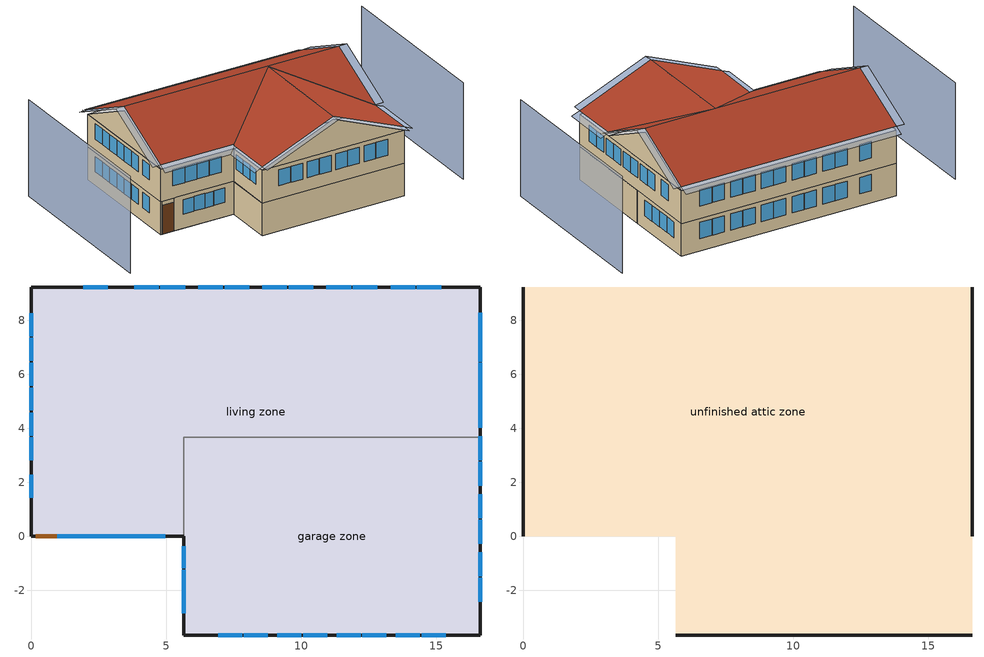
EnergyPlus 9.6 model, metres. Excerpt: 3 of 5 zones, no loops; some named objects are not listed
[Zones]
garage zone
 floor foundation (FloorFndGrndUnfinSlab): 5.64,-3.66 5.64,3.66 16.61,3.66 16.61,-3.66 z0
 wall outside (WallExtUninsUnfin): 5.64,0 5.64,-3.66 16.61,-3.66 16.61,3.66 z0:2.44
 wall to living zone (WallIntFinInsUnfin Reversed): 16.61,3.66 5.64,3.66 5.64,0 z0:2.44
living zone
 floor to garage zone (FloorFinInsUnfin): 16.61,3.66 16.61,-3.66 5.64,-3.66 5.64,3.66 z2.44
 floor foundation (FloorFndGrndFinSlab): 0,0 0,9.23 16.61,9.23 16.61,3.66 5.64,3.66 5.64,0 z0
 wall outside (WallExtInsFin): 16.61,3.66 16.61,9.23 0,9.23 0,0 0.13,0 1.05,0 5.64,0 z0:2.44; 0,9.23 0,0 5.64,0 5.64,-3.66 16.61,-3.66 16.61,9.23 0,9.23 z2.44:4.88
 window (WindowConstruction): 16.61,4.61 16.61,5.48 / 16.61,5.55 16.61,6.42 / 16.61,6.47 16.61,7.34 / 16.61,7.4 16.61,8.28 z0.97:2.13; 1.74,0 2.55,0 / 2.61,0 3.42,0 / 3.27,0 4.08,0 / 4.14,0 4.95,0 z1.05:2.13; 0,8.26 0,7.41 / 0,7.35 0,6.5 / 0,6.42 0,5.57 / 0,5.51 0,4.66 / 0,4.57 0,3.72 / 0,3.66 0,2.81 / 0,2.27 0,1.42 z3.44:4.57; 15.18,9.23 14.27,9.23 / 4.72,9.23 3.81,9.23 / 2.83,9.23 1.92,9.23 / 14.21,9.23 13.3,9.23 / 12.81,9.23 11.9,9.23 / 11.84,9.23 10.93,9.23 / 10.43,9.23 9.52,9.23 / 9.46,9.23 8.55,9.23 / 8.06,9.23 7.15,9.23 / 7.09,9.23 6.18,9.23 / 5.69,9.23 4.78,9.23 z3.36:4.57; 16.61,-2.43 16.61,-1.54 / 16.61,-1.48 16.61,-0.59 / 16.61,-0.28 16.61,0.61 / 16.61,0.67 16.61,1.56 / 16.61,1.87 16.61,2.76 / 16.61,2.82 16.61,3.7 / 16.61,4.02 16.61,4.9 / 16.61,4.96 16.61,5.85 / 16.61,6.64 16.61,7.53 / 6.92,-3.66 7.8,-3.66 / 7.87,-3.66 8.75,-3.66 / 9.11,-3.66 10,-3.66 / 10.06,-3.66 10.95,-3.66 / 11.31,-3.66 12.19,-3.66 / 12.25,-3.66 13.14,-3.66 / 13.5,-3.66 14.39,-3.66 / 14.45,-3.66 15.34,-3.66 z3.39:4.57; 5.64,-0.37 5.64,-1.19 / 5.64,-1.25 5.64,-2.07 / 5.64,-2.03 5.64,-2.85 z3.48:4.57; 0.95,0 1.85,0 / 1.91,0 2.81,0 / 2.83,0 3.73,0 / 3.79,0 4.69,0 z3.37:4.57; 0,8.26 0,7.41 / 0,7.35 0,6.5 / 0,6.42 0,5.57 / 0,5.51 0,4.66 / 0,4.57 0,3.72 / 0,3.66 0,2.81 / 0,2.27 0,1.42 z1:2.13; 15.18,9.23 14.27,9.23 / 4.72,9.23 3.81,9.23 / 2.83,9.23 1.92,9.23 / 14.21,9.23 13.3,9.23 / 12.81,9.23 11.9,9.23 / 11.84,9.23 10.93,9.23 / 10.43,9.23 9.52,9.23 / 9.46,9.23 8.55,9.23 / 8.06,9.23 7.15,9.23 / 7.09,9.23 6.18,9.23 / 5.69,9.23 4.78,9.23 z0.92:2.13
 door (Door): 0.15,0 1.02,0 z0:2.13
unfinished attic zone
 floor to living zone (FloorFinInsUnfinAttic): 16.61,9.23 16.61,0 0,0 0,9.23 z4.88; 5.64,-3.66 5.64,0 16.61,0 16.61,-3.66 z4.88
 wall outside (WallExtUninsUnfin): 0,4.61,7.18 0,9.23,4.88 0,0,4.88; 16.61,4.61,7.18 16.61,0,4.88 16.61,9.23,4.88; 5.64,-3.66,4.88 16.61,-3.66,4.88 11.13,-3.66,7.17
 roof outside (RoofUnfinInsExt): 0,4.61,7.49 16.61,4.61,7.49 16.61,9.23,5.18 0,9.23,5.18; 5.64,0,5.13 5.64,-3.66,5.13 11.13,-3.66,7.43 11.13,4.59,7.43; 16.61,0,5.13 11.13,4.59,7.43 11.13,-3.66,7.43 16.61,-3.66,5.13; 0,4.61,7.49 0,0,5.18 5.64,0,5.18 11.13,4.59,7.48 16.61,0,5.18 16.61,4.61,7.49
shading: -4.57,9.23 -4.57,-3.66 / 21.19,-3.66 21.19,9.23 z0:7.18; 16.61,4.61 16.61,5.48 / 16.61,5.55 16.61,6.42 / 16.61,6.47 16.61,7.34 / 16.61,7.4 16.61,8.28 z0.97:2.13; 1.74,0 2.55,0 / 2.61,0 3.42,0 / 3.27,0 4.08,0 / 4.14,0 4.95,0 z1.05:2.13; 0,8.26 0,7.41 / 0,7.35 0,6.5 / 0,6.42 0,5.57 / 0,5.51 0,4.66 / 0,4.57 0,3.72 / 0,3.66 0,2.81 / 0,2.27 0,1.42 z3.44:4.57; 15.18,9.23 14.27,9.23 / 4.72,9.23 3.81,9.23 / 2.83,9.23 1.92,9.23 / 14.21,9.23 13.3,9.23 / 12.81,9.23 11.9,9.23 / 11.84,9.23 10.93,9.23 / 10.43,9.23 9.52,9.23 / 9.46,9.23 8.55,9.23 / 8.06,9.23 7.15,9.23 / 7.09,9.23 6.18,9.23 / 5.69,9.23 4.78,9.23 z3.36:4.57; 16.61,-2.43 16.61,-1.54 / 16.61,-1.48 16.61,-0.59 / 16.61,-0.28 16.61,0.61 / 16.61,0.67 16.61,1.56 / 16.61,1.87 16.61,2.76 / 16.61,2.82 16.61,3.7 / 16.61,4.02 16.61,4.9 / 16.61,4.96 16.61,5.85 / 16.61,6.64 16.61,7.53 / 6.92,-3.66 7.8,-3.66 / 7.87,-3.66 8.75,-3.66 / 9.11,-3.66 10,-3.66 / 10.06,-3.66 10.95,-3.66 / 11.31,-3.66 12.19,-3.66 / 12.25,-3.66 13.14,-3.66 / 13.5,-3.66 14.39,-3.66 / 14.45,-3.66 15.34,-3.66 z3.39:4.57; 5.64,-0.37 5.64,-1.19 / 5.64,-1.25 5.64,-2.07 / 5.64,-2.03 5.64,-2.85 z3.48:4.57; 0.95,0 1.85,0 / 1.91,0 2.81,0 / 2.83,0 3.73,0 / 3.79,0 4.69,0 z3.37:4.57; 0,8.26 0,7.41 / 0,7.35 0,6.5 / 0,6.42 0,5.57 / 0,5.51 0,4.66 / 0,4.57 0,3.72 / 0,3.66 0,2.81 / 0,2.27 0,1.42 z1:2.13; 15.18,9.23 14.27,9.23 / 4.72,9.23 3.81,9.23 / 2.83,9.23 1.92,9.23 / 14.21,9.23 13.3,9.23 / 12.81,9.23 11.9,9.23 / 11.84,9.23 10.93,9.23 / 10.43,9.23 9.52,9.23 / 9.46,9.23 8.55,9.23 / 8.06,9.23 7.15,9.23 / 7.09,9.23 6.18,9.23 / 5.69,9.23 4.78,9.23 z0.92:2.13; -0.61,9.23,5.18 -0.61,4.61,7.49 0,4.61,7.49 0,9.23,5.18; 17.22,4.61,7.49 17.22,9.23,5.18 16.61,9.23,5.18 16.61,4.61,7.49; 16.61,9.84,4.88 0,9.84,4.88 0,9.23,5.18 16.61,9.23,5.18; 5.03,0,4.88 5.03,-3.66,4.88 5.64,-3.66,5.13 5.64,0,5.13; 5.64,-4.27,5.13 11.13,-4.27,7.43 11.13,-3.66,7.43 5.64,-3.66,5.13; 17.22,-3.66,4.88 17.22,0,4.88 16.61,0,5.13 16.61,-3.66,5.13; 11.13,-4.27,7.43 16.61,-4.27,5.13 16.61,-3.66,5.13 11.13,-3.66,7.43; -0.61,4.61,7.49 -0.61,0,5.18 0,0,5.18 0,4.61,7.49; 0,-0.61,4.88 5.64,-0.61,4.88 5.64,0,5.18 0,0,5.18; 17.22,0,5.18 17.22,4.61,7.49 16.61,4.61,7.49 16.61,0,5.18
[Building]
Building 1: North Axis {deg}=180; Terrain=Suburbs
[Site:Location]
Denver-Aurora-Buckley AFB: Latitude {deg}=39.72; Longitude {deg}=-104.75; Time Zone {hr}=-7; Elevation {m}=1726
[Site:GroundTemperature:Deep]
20.9703, 20.9703, 20.9703, 20.9703, 20.9703, 20.9703, 20.9703, 20.9703, 20.9703, 20.9703, 20.9703, 20.9703
[Site:WaterMainsTemperature]
Calculation Method=Correlation; Annual Average Outdoor Air Temperature {C}=20.9703; Maximum Difference In Monthly Average Outdoor Air Temperatures {deltaC}=14.4513
[Material] Roughness=Rough
Name | Thickness {m} | Conductivity {W/m-K} | Density {kg/m3} | Specific Heat {J/kg-K} | Thermal Absorptance | Solar Absorptance | Visible Absorptance
Brick&#44 Medium/Dark | 0.1016 | 0.793375 | 1762.2 | 795.53 | 0.96 | 0.88 | 0.88
Concrete 4.0 in. | 0.1016 | 1.803125 | 2242.8 | 837.4 | 0.9 | 0.7 | 0.7
DoorMaterial | 0.04445 | 0.0612267 | 512.64 | 1214.23 | 0.82 | 0.3 | 0.3
Drywall 0.5 in. | 0.0127 | 0.160291 | 801 | 837.4 | 0.9 | 0.5 | 0.1
Floor Covering | 0.0127 | 0.0433444 | 54.468 | 1339.84 | 0.9 | 0.9 | 0.7
FloorFinStudAndAirFloor | 0.1397 | 0.557395 | 67.691 | 1210.98 | 0.9 | 0.5 | 0.9
FloorIns | 0.1397 | 1.90491 | 67.691 | 1210.98 | 0.82 | 0.3 | 0.3
FloorUAAdditionalCeilingIns | 0.196342 | 0.0539976 | 16.02 | 1046.75 | 0.9 | 0.7 | 0.7
FloorUATrussandIns | 0.0889 | 0.0564573 | 50.7834 | 1165.1 | 0.9 | 0.5 | 0.9
FootingMaterial; FootingMaterial 1 | 0.2032 | 1.803125 | 2242.8 | 837.4 | 0.9 | 0.7 | 0.7
res furniture material living space|story 2 | 0.1524 | 0.115458 | 640.8 | 1214.23 | 0.9 | 0.6 | 0.1
RoofSheathing | 0.01905 | 0.115458 | 512.64 | 1214.23 | 0.82 | 0.3 | 0.3
RoofUARoofIns | 0.18415 | 8.02397 | 37.0049 | 1207.88 | 0.9 | 0.78 | 0.9
WallCMU | 0.1524 | 0.517498 | 1001.12 | 852.065 | 0.96 | 0.88 | 0.96
WallCMU 1 | 0.1524 | 0.519108 | 1001.12 | 852.065 | 0.82 | 0.3 | 0.82
WallFurring | 0.1016 | 0.0437921 | 110.334 | 1154.52 | 0.96 | 0.88 | 0.96
WallFurring 1 | 0.1016 | 0.0439284 | 110.334 | 1154.52 | 0.82 | 0.3 | 0.82
WallSheathing | 0.0127 | 0.115458 | 512.64 | 1214.23 | 0.82 | 0.3 | 0.3
WallStudAndCavity | 0.0889 | 0.392154 | 83.0341 | 1211.67 | 0.96 | 0.88 | 0.96
WallStudAndCavity 1 | 0.0889 | 0.397942 | 83.0341 | 1211.67 | 0.82 | 0.3 | 0.3
Wood Floor | 0.015875 | 0.115458 | 544.68 | 1214.23 | 0.9 | 0.7 | 0.7
Wood Shingles | 0.009525 | 0.162714 | 1121.4 | 1465.45 | 0.9 | 0.78 | 0.78
[WindowMaterial:SimpleGlazingSystem]
WindowMaterial: U-Factor {W/m2-K}=2.15764; Solar Heat Gain Coefficient=0.44
[Construction]
Door: DoorMaterial
FloorFinInsUnfin: FloorIns, RoofSheathing, Wood Floor, Floor Covering
FloorFinInsUnfinAttic: Drywall 0.5 in., FloorUATrussandIns, FloorUAAdditionalCeilingIns
FloorFinUninsFin Reversed: Floor Covering, Wood Floor, RoofSheathing, FloorFinStudAndAirFloor, Drywall 0.5 in.
FloorFndGrndFinSlab: Concrete 4.0 in., Floor Covering
FloorFndGrndUnfinSlab: Concrete 4.0 in.
FootingConstruction: FootingMaterial
FootingConstruction 1: FootingMaterial 1
res furniture construction garage space; res furniture construction living space; res furniture construction living space|story 2: res furniture material living space|story 2
RoofUnfinInsExt: Wood Shingles, RoofSheathing, RoofUARoofIns
WallExtInsFin: Brick&#44 Medium/Dark, WallSheathing, WallCMU, WallFurring, Drywall 0.5 in.
WallExtUninsUnfin: Brick&#44 Medium/Dark, WallSheathing, WallStudAndCavity
WallIntFinInsUnfin Reversed: WallFurring 1, WallCMU 1, WallSheathing
WallIntFinUninsFin: WallStudAndCavity 1, Drywall 0.5 in.
WindowConstruction: WindowMaterial
[Zone] Multiplier=1
Name | Part of Total Floor Area | Floor Area {m2} | Volume {m3}
garage zone; unfinished attic zone | Yes
living zone | Yes | 306.673
res ds res ac asys ret air zone; res ds res fur electric asys ret air zone | No |  | 0.25
[SurfaceProperty:ExposedFoundationPerimeter] Exposed Perimeter Calculation Method=TotalExposedPerimeter
Name | Total Exposed Perimeter {m}
Surface 1 | 21.9456
Surface 7 | 37.0558
[InternalMass]
Name | Construction | Zone or ZoneList | Surface Area {m2}
res furniture mass garage space | res furniture construction garage space | garage zone | 8.02682
Merged Surface 14 - Surface 29 | FloorFinUninsFin Reversed | living zone | 113.202
living space Partition | WallIntFinUninsFin | living zone | 113.202
living space|story 2 Partition | WallIntFinUninsFin | living zone | 193.471
res furniture mass living space | res furniture construction living space | living zone | 45.2809
res furniture mass living space|story 2 | res furniture construction living space|story 2 | living zone | 77.3882
[Lights] Design Level Calculation Method=LightingLevel; Return Air Fraction=0; Fraction Radiant=0.6; Fraction Visible=0.2; Fraction Replaceable=1
Name | Zone or ZoneList or Space or SpaceList | Schedule | Lighting Level {W}
res lighting garage garage space | garage zone | lighting_garage | 6.1129
res lighting interior living space | living zone | lighting_interior | 198.907
res lighting interior living space|story 2 | living zone | lighting_interior | 339.945
[ElectricEquipment] Design Level Calculation Method=EquipmentLevel
Name | Zone or ZoneList or Space or SpaceList | Schedule | Design Level {W} | Fraction Latent | Fraction Radiant | Fraction Lost
res freezer | garage zone | res freezer schedule | 47.9573 | 0 | 0 | 0
res cd electric | living zone | clothes_dryer | 7975.5 | 0.05 | 0.09 | 0.8
res ceil fan | living zone | ceiling_fan | 34.2964 | 0 | 0.558 | 0
res cw | living zone | clothes_washer_power | 858.155 | 0 | 0.48 | 0.2
res dw | living zone | dishwasher_power | 595.959 | 0.15 | 0.36 | 0.25
res infil_1 bath fan; res infil_1 house fan; res infil_1 range fan | living zone | Always On Discrete | 0 | 0 | 0 | 1
res misc plug loads|living space | living zone | plug_loads | 542.803 | 0.021 | 0.558 | 0.049
res misc plug loads|living space|story 2 | living zone | plug_loads | 927.688 | 0.021 | 0.558 | 0.049
res range electric | living zone | cooking_range | 2265.51 | 0.3 | 0.24 | 0.3
res refrig | living zone | res refrig schedule | 203.365 | 0 | 0 | 0
res well pump | living zone | plug_loads_well_pump | 149.343 | 0 | 0 | 1
[ZoneInfiltration:EffectiveLeakageArea] Schedule=Always On Discrete
Name | Zone | Effective Air Leakage Area {cm2} | Stack Coefficient | Wind Coefficient
res infil|garage space | garage zone | 408.02 | 0.000129067 | 4.38083e-05
res infil|unfinished attic space | unfinished attic zone | 6442.57 | 0.000181537 | 4.28294e-05
[People] Zone or ZoneList or Space or SpaceList=living zone; Number of People Schedule=occupants; Number of People Calculation Method=People; Fraction Radiant=0.319734; Sensible Heat Fraction=0.573; Activity Level Schedule=res occupants activity schedule; Carbon Dioxide Generation Rate {m3/s-W}=0; Enable ASHRAE 55 Comfort Warnings=No; Mean Radiant Temperature Calculation Type=ZoneAveraged
Name | Number of People
res occupants|living space | 1.47652
res occupants|living space|story 2 | 2.52348
[OtherEquipment] Fuel Type=None; Design Level Calculation Method=EquipmentLevel
Name | Zone or ZoneList or Space or SpaceList | Schedule | Design Level {W} | Fraction Latent | Fraction Radiant | Fraction Lost
res bath | living zone | baths | 4133.06 | 0 | 0 | 0
res ds res ac asys SupDCnToLvEq; res ds res ac asys SupLatLkToLvEq; res ds res ac asys SupSLkToLvEq; res ds res fur electric asys SupDCnToLvEq; res ds res fur electric asys SupLatLkToLvEq; res ds res fur electric asys SupSLkToLvEq | living zone | Always On Discrete | 0
res hot water distribution | living zone | showers | 1310.94 | 0 | 0 | 0
res shower | living zone | showers | 3017.65 | 0.487295 | 0 | 0
res sink | living zone | sinks | 607.043 | 0.312529 | 0 | 0
res ds res ac asys RetDCnToPlEq; res ds res ac asys RetLatLkEq; res ds res ac asys RetSLkEq | res ds res ac asys ret air zone | Always On Discrete | 0
res ds res fur electric asys RetDCnToPlEq; res ds res fur electric asys RetLatLkEq; res ds res fur electric asys RetSLkEq | res ds res fur electric asys ret air zone | Always On Discrete | 0
res ds res ac asys RetDCnToAhEquip; res ds res ac asys SupDCnToAhEq; res ds res ac asys SupLatLkToAhEq; res ds res ac asys SupSLkToAhEq; res ds res fur electric asys RetDCnToAhEquip; res ds res fur electric asys SupDCnToAhEq; res ds res fur electric asys SupLatLkToAhEq; res ds res fur electric asys SupSLkToAhEq | unfinished attic zone | Always On Discrete | 0
[ZoneInfiltration:DesignFlowRate] Zone or ZoneList=living zone; Schedule=Always On Discrete; Design Flow Rate Calculation Method=Flow/Zone; Design Flow Rate {m3/s}=0
res infil_1 flow; res nv_1 flow
[ZoneMixing] Schedule=Always On Continuous; Design Flow Rate Calculation Method=Flow/Zone; Design Flow Rate {m3/s}=0
Name | Zone | Source Zone
res ds res ac asys AhToLivMix; res ds res fur electric asys AhToLivMix | living zone | unfinished attic zone
res ds res ac asys LivToAhMix; res ds res fur electric asys LivToAhMix | unfinished attic zone | living zone
[AvailabilityManager:Scheduled] Schedule=Always On Discrete
res ac asys Availability Manager; res fur electric asys Availability Manager
[AirLoopHVAC:ReturnPlenum]
Name | Zone
res ac asys return plenum | res ds res ac asys ret air zone
res fur electric asys return plenum | res ds res fur electric asys ret air zone
[Foundation:Kiva] Wall Height Above Grade {m}=0.2032; Wall Depth Below Slab {m}=0.2032
Name | Footing Wall Construction
Foundation Kiva 1 | FootingConstruction
Foundation Kiva 2 | FootingConstruction 1
[Foundation:Kiva:Settings]
Soil Conductivity {W/m-K}=1.731; Soil Density {kg/m3}=1842.3; Soil Specific Heat {J/kg-K}=418.7; Ground Solar Absorptivity=0.9; Ground Thermal Absorptivity=0.9; Ground Surface Roughness {m}=0.03; Far-Field Width {m}=40; Deep-Ground Boundary Condition=ZeroFlux; Deep-Ground Depth {m}=40; Minimum Cell Dimension {m}=0.02; Maximum Cell Growth Coefficient=1.5; Simulation Timestep=Hourly
[Exterior:Lights]
res lighting exterior: Schedule=lighting_exterior; Design Level {W}=16.2022
[EnergyManagementSystem:GlobalVariable]
res_ds_res_ac_asys_AhMfr
res_ds_res_ac_asys_AhT
res_ds_res_ac_asys_AhToLiv
res_ds_res_ac_asys_AhTt
res_ds_res_ac_asys_AhVfr
res_ds_res_ac_asys_AhW
res_ds_res_ac_asys_AhWt
res_ds_res_ac_asys_FanRtf
res_ds_res_ac_asys_LivToAh
res_ds_res_ac_asys_lk_ret_fan_equiv
res_ds_res_ac_asys_lk_sup_fan_equiv
res_ds_res_ac_asys_RaT
res_ds_res_ac_asys_RaW
res_ds_res_ac_asys_RetDCnToAh
res_ds_res_ac_asys_RetDCnToPl
res_ds_res_ac_asys_RetLatLk
res_ds_res_ac_asys_RetSLk
res_ds_res_ac_asys_SupDCnToAh
res_ds_res_ac_asys_SupDCnToLv
res_ds_res_ac_asys_SupLatLkToAh
res_ds_res_ac_asys_SupLatLkToLv
res_ds_res_ac_asys_SupSLkToAh
res_ds_res_ac_asys_SupSLkToLv
res_ds_res_fur_electric_asys_AhMfr
res_ds_res_fur_electric_asys_AhT
res_ds_res_fur_electric_asys_AhToLiv
res_ds_res_fur_electric_asys_AhTt
res_ds_res_fur_electric_asys_AhVfr
res_ds_res_fur_electric_asys_AhW
res_ds_res_fur_electric_asys_AhWt
res_ds_res_fur_electric_asys_FanRtf
res_ds_res_fur_electric_asys_LivToAh
res_ds_res_fur_electric_asys_lk_ret_fan_equiv
res_ds_res_fur_electric_asys_lk_sup_fan_equiv
res_ds_res_fur_electric_asys_RaT
res_ds_res_fur_electric_asys_RaW
res_ds_res_fur_electric_asys_RetDCnToAh
res_ds_res_fur_electric_asys_RetDCnToPl
res_ds_res_fur_electric_asys_RetLatLk
res_ds_res_fur_electric_asys_RetSLk
res_ds_res_fur_electric_asys_SupDCnToAh
res_ds_res_fur_electric_asys_SupDCnToLv
res_ds_res_fur_electric_asys_SupLatLkToAh
res_ds_res_fur_electric_asys_SupLatLkToLv
res_ds_res_fur_electric_asys_SupSLkToAh
res_ds_res_fur_electric_asys_SupSLkToLv
[EnergyManagementSystem:Sensor]
Name | Output:Variable or Output:Meter | Output:Variable or Output:Meter Index Key
res_af_vw_s | Site Wind Speed
res_ds_res_ac_asys_ah_mfr_s | System Node Mass Flow Rate | Node 18
res_ds_res_ac_asys_ah_tt_s | System Node Temperature | Node 18
res_ds_res_ac_asys_ah_t_s; res_ds_res_fur_electric_asys_ah_t_s | Zone Air Temperature | unfinished attic zone
res_ds_res_ac_asys_ah_vfr_s | System Node Current Density Volume Flow Rate | Node 18
res_ds_res_ac_asys_ah_wt_s | System Node Humidity Ratio | Node 18
res_ds_res_ac_asys_ah_w_s; res_ds_res_fur_electric_asys_ah_w_s | Zone Mean Air Humidity Ratio | unfinished attic zone
res_ds_res_ac_asys_ra_t_s | System Node Temperature | Node 21
res_ds_res_ac_asys_ra_w_s | System Node Humidity Ratio | Node 21
res_ds_res_fur_electric_asys_ah_mfr_s | System Node Mass Flow Rate | Node 25
res_ds_res_fur_electric_asys_ah_tt_s | System Node Temperature | Node 25
res_ds_res_fur_electric_asys_ah_vfr_s | System Node Current Density Volume Flow Rate | Node 25
res_ds_res_fur_electric_asys_ah_wt_s | System Node Humidity Ratio | Node 25
res_ds_res_fur_electric_asys_ra_t_s | System Node Temperature | Node 28
res_ds_res_fur_electric_asys_ra_w_s | System Node Humidity Ratio | Node 28
res_infil_1_bath_sch_s | Schedule Value | res mv_1 bath exhaust schedule
res_infil_1_dryer_sch_s | Schedule Value | clothes_dryer_exhaust
res_infil_1_range_sch_s | Schedule Value | res mv_1 range exhaust schedule
res_infil_1_wh_sch_s | Schedule Value | Always On Discrete
res_nv_1_nva_s | Schedule Value | res nv_1 avail schedule
res_nv_1_sp_s | Schedule Value | res nv_1 temp schedule
res_nv_pb_s | Site Outdoor Air Barometric Pressure
res_nv_wt_s | Site Outdoor Air Humidity Ratio
res_shower_mixsp | Schedule Value | fixtures temperature schedule
[EnergyManagementSystem:Actuator]
Name | Actuated Component Unique | Actuated Component Type | Actuated Component Control Type
res_ds_res_ac_asys_AhToLivMix_act | res ds res ac asys AhToLivMix | ZoneMixing | Air Exchange Flow Rate
res_ds_res_ac_asys_LivToAhMix_act | res ds res ac asys LivToAhMix | ZoneMixing | Air Exchange Flow Rate
res_ds_res_ac_asys_RetDCnToAhEquip_act | res ds res ac asys RetDCnToAhEquip | OtherEquipment | Power Level
res_ds_res_ac_asys_RetDCnToPlEq_act | res ds res ac asys RetDCnToPlEq | OtherEquipment | Power Level
res_ds_res_ac_asys_RetLatLkEq_act | res ds res ac asys RetLatLkEq | OtherEquipment | Power Level
res_ds_res_ac_asys_RetSLkEq_act | res ds res ac asys RetSLkEq | OtherEquipment | Power Level
res_ds_res_ac_asys_SupDCnToAhEq_act | res ds res ac asys SupDCnToAhEq | OtherEquipment | Power Level
res_ds_res_ac_asys_SupDCnToLvEq_act | res ds res ac asys SupDCnToLvEq | OtherEquipment | Power Level
res_ds_res_ac_asys_SupLatLkToAhEq_act | res ds res ac asys SupLatLkToAhEq | OtherEquipment | Power Level
res_ds_res_ac_asys_SupLatLkToLvEq_act | res ds res ac asys SupLatLkToLvEq | OtherEquipment | Power Level
res_ds_res_ac_asys_SupSLkToAhEq_act | res ds res ac asys SupSLkToAhEq | OtherEquipment | Power Level
res_ds_res_ac_asys_SupSLkToLvEq_act | res ds res ac asys SupSLkToLvEq | OtherEquipment | Power Level
res_ds_res_fur_electric_asys_AhToLivMix_act | res ds res fur electric asys AhToLivMix | ZoneMixing | Air Exchange Flow Rate
res_ds_res_fur_electric_asys_LivToAhMix_act | res ds res fur electric asys LivToAhMix | ZoneMixing | Air Exchange Flow Rate
res_ds_res_fur_electric_asys_RetDCnToAhEquip_act | res ds res fur electric asys RetDCnToAhEquip | OtherEquipment | Power Level
res_ds_res_fur_electric_asys_RetDCnToPlEq_act | res ds res fur electric asys RetDCnToPlEq | OtherEquipment | Power Level
res_ds_res_fur_electric_asys_RetLatLkEq_act | res ds res fur electric asys RetLatLkEq | OtherEquipment | Power Level
res_ds_res_fur_electric_asys_RetSLkEq_act | res ds res fur electric asys RetSLkEq | OtherEquipment | Power Level
res_ds_res_fur_electric_asys_SupDCnToAhEq_act | res ds res fur electric asys SupDCnToAhEq | OtherEquipment | Power Level
res_ds_res_fur_electric_asys_SupDCnToLvEq_act | res ds res fur electric asys SupDCnToLvEq | OtherEquipment | Power Level
res_ds_res_fur_electric_asys_SupLatLkToAhEq_act | res ds res fur electric asys SupLatLkToAhEq | OtherEquipment | Power Level
res_ds_res_fur_electric_asys_SupLatLkToLvEq_act | res ds res fur electric asys SupLatLkToLvEq | OtherEquipment | Power Level
res_ds_res_fur_electric_asys_SupSLkToAhEq_act | res ds res fur electric asys SupSLkToAhEq | OtherEquipment | Power Level
res_ds_res_fur_electric_asys_SupSLkToLvEq_act | res ds res fur electric asys SupSLkToLvEq | OtherEquipment | Power Level
res_infil_1_bath_fan_act | res infil_1 bath fan | ElectricEquipment | Electricity Rate
res_infil_1_flow_act | res infil_1 flow | Zone Infiltration | Air Exchange Flow Rate
res_infil_1_house_fan_act | res infil_1 house fan | ElectricEquipment | Electricity Rate
res_infil_1_range_fan_act | res infil_1 range fan | ElectricEquipment | Electricity Rate
res_nv_1_flow_act | res nv_1 flow | Zone Infiltration | Air Exchange Flow Rate
[EnergyManagementSystem:Program]
res_ds_res_ac_asys_program: Set res_ds_res_ac_asys_AhMfr = res_ds_res_ac_asys_ah_mfr_s; Set res_ds_res_ac_asys_FanRtf = res_ds_res_ac_asys_fan_rtf_s; Set res_ds_res_ac_asys_AhVfr = res_ds_res_ac_asys_ah_vfr_s; Set res_ds_res_ac_asys_AhTt = res_ds_res_ac_asys_ah_tt_s; Set res_ds_res_ac_asys_AhWt = res_ds_res_ac_asys_ah_wt_s; Set res_ds_res_ac_asys_RaT = res_ds_res_ac_asys_ra_t_s; Set res_ds_res_ac_asys_RaW = res_ds_res_ac_asys_ra_w_s; Set res_ds_res_ac_asys_AhT = res_ds_res_ac_asys_ah_t_s; Set res_ds_res_ac_asys_AhW = res_ds_res_ac_asys_ah_w_s; Run res_ds_res_ac_asys_lk_subrout; Set res_ds_res_ac_asys_SupSLkToLvEq_act = res_ds_res_ac_asys_SupSLkToLv; Set res_ds_res_ac_asys_SupLatLkToLvEq_act = res_ds_res_ac_asys_SupLatLkToLv; Set res_ds_res_ac_asys_SupDCnToLvEq_act = res_ds_res_ac_asys_SupDCnToLv; Set res_ds_res_ac_asys_SupDCnToAhEq_act = res_ds_res_ac_asys_SupDCnToAh; Set res_ds_res_ac_asys_SupSLkToAhEq_act = res_ds_res_ac_asys_SupSLkToAh; Set res_ds_res_ac_asys_SupLatLkToAhEq_act = res_ds_res_ac_asys_SupLatLkToAh; Set res_ds_res_ac_asys_RetSLkEq_act = res_ds_res_ac_asys_RetSLk; Set res_ds_res_ac_asys_RetLatLkEq_act = res_ds_res_ac_asys_RetLatLk; Set res_ds_res_ac_asys_RetDCnToPlEq_act = res_ds_res_ac_asys_RetDCnToPl; Set res_ds_res_ac_asys_RetDCnToAhEquip_act = res_ds_res_ac_asys_RetDCnToAh; Set res_ds_res_ac_asys_AhToLivMix_act = res_ds_res_ac_asys_AhToLiv; Set res_ds_res_ac_asys_LivToAhMix_act = res_ds_res_ac_asys_LivToAh
res_ds_res_fur_electric_asys_program: Set res_ds_res_fur_electric_asys_AhMfr = res_ds_res_fur_electric_asys_ah_mfr_s; Set res_ds_res_fur_electric_asys_FanRtf = res_ds_res_fur_electric_asys_fan_rtf_s; Set res_ds_res_fur_electric_asys_AhVfr = res_ds_res_fur_electric_asys_ah_vfr_s; Set res_ds_res_fur_electric_asys_AhTt = res_ds_res_fur_electric_asys_ah_tt_s; Set res_ds_res_fur_electric_asys_AhWt = res_ds_res_fur_electric_asys_ah_wt_s; Set res_ds_res_fur_electric_asys_RaT = res_ds_res_fur_electric_asys_ra_t_s; Set res_ds_res_fur_electric_asys_RaW = res_ds_res_fur_electric_asys_ra_w_s; Set res_ds_res_fur_electric_asys_AhT = res_ds_res_fur_electric_asys_ah_t_s; Set res_ds_res_fur_electric_asys_AhW = res_ds_res_fur_electric_asys_ah_w_s; Run res_ds_res_fur_electric_asys_lk_subrout; Set res_ds_res_fur_electric_asys_SupSLkToLvEq_act = res_ds_res_fur_electric_asys_SupSLkToLv; Set res_ds_res_fur_electric_asys_SupLatLkToLvEq_act = res_ds_res_fur_electric_asys_SupLatLkToLv; Set res_ds_res_fur_electric_asys_SupDCnToLvEq_act = res_ds_res_fur_electric_asys_SupDCnToLv; Set res_ds_res_fur_electric_asys_SupDCnToAhEq_act = res_ds_res_fur_electric_asys_SupDCnToAh; Set res_ds_res_fur_electric_asys_SupSLkToAhEq_act = res_ds_res_fur_electric_asys_SupSLkToAh; Set res_ds_res_fur_electric_asys_SupLatLkToAhEq_act = res_ds_res_fur_electric_asys_SupLatLkToAh; Set res_ds_res_fur_electric_asys_RetSLkEq_act = res_ds_res_fur_electric_asys_RetSLk; Set res_ds_res_fur_electric_asys_RetLatLkEq_act = res_ds_res_fur_electric_asys_RetLatLk; Set res_ds_res_fur_electric_asys_RetDCnToPlEq_act = res_ds_res_fur_electric_asys_RetDCnToPl; Set res_ds_res_fur_electric_asys_RetDCnToAhEquip_act = res_ds_res_fur_electric_asys_RetDCnToAh; Set res_ds_res_fur_electric_asys_AhToLivMix_act = res_ds_res_fur_electric_asys_AhToLiv; Set res_ds_res_fur_electric_asys_LivToAhMix_act = res_ds_res_fur_electric_asys_LivToAh
res_infil_1_program: Set p_m = 0.14; Set p_s = 0.22; Set s_m = 270; Set s_s = 370; Set z_m = 9.99744; Set z_s = 4.8768; Set f_t = (((s_m/z_m)^p_m)*((z_s/s_s)^p_s)); Set Tdiff = res_af_1_tin_s-res_af_1_tt_s; Set dT = @Abs Tdiff; Set c = 0.1637; Set Cs = 0.1056; Set Cw = 0.1471; Set n = 0.65; Set sft = (f_t*0.7000000000000001); Set temp1 = ((c*Cw)*((sft*res_af_vw_s)^(2*n)))^2; Set Qn = (((c*Cs*(dT^n))^2)+temp1)^0.5; Set Tdiff = res_af_1_tin_s-res_af_1_tt_s; Set QWHV = res_infil_1_wh_sch_s*0.0; Set Qrange = res_infil_1_range_sch_s*0.0472; Set Qdryer = res_infil_1_dryer_sch_s*0.0472; Set Qbath = res_infil_1_bath_sch_s*0.0472; Set QductsOut = 0; Set QductsIn = 0; Set QductsOut = QductsOut+res_ds_res_fur_electric_asys_lk_ret_fan_equiv; Set QductsIn = QductsIn+res_ds_res_fur_electric_asys_lk_sup_fan_equiv; Set QductsOut = QductsOut+res_ds_res_ac_asys_lk_ret_fan_equiv; Set QductsIn = QductsIn+res_ds_res_ac_asys_lk_sup_fan_equiv; Set Qout = Qrange+Qbath+Qdryer+QductsOut; Set Qin = QWHV+QductsIn; Set faneff_wh = 1; Set res_infil_1_house_fan_act = (QWHV*300)/faneff_wh*0; Set faneff_sp = 0.4719474432000001; Set res_infil_1_range_fan_act = (Qrange*300)/faneff_sp; Set res_infil_1_bath_fan_act = (Qbath*300)/faneff_sp; Set Qfan = (@Max Qout Qin); If Qfan > 0; Set Qavg = ((Qout + Qin) / 2.0); If ((@Abs (Qout - Qavg)) / Qavg) <= 0.1; Set phi = 1; Else; Set phi = (Qn / (Qn + Qfan)); EndIf; Set Qinf_adj = phi * Qn; Else; Set Qinf_adj = Qn; EndIf; Set res_infil_1_flow_act = Qfan + Qinf_adj
res_nv_1_program: Set Tdiff = res_af_1_tin_s-res_af_1_tt_s; Set dT = (@Abs Tdiff); Set pt = (@RhFnTdbWPb res_af_1_tt_s res_nv_wt_s res_nv_pb_s); Set NVA = 27826.027090145795; Set Cs = 0.00017926040778923255; Set Cw = 8.70903777141566e-05; Set MNV = 4.15439602667519; Set MHR = 0.0115; Set MRH = 0.7; Set temp1 = (res_nv_1_nva_s*NVA); Set SGNV = temp1*((((Cs*dT)+(Cw*(res_af_vw_s^2)))^0.5)/1000); If (res_nv_wt_s<MHR) && (pt<MRH) && (res_af_1_tin_s>res_nv_1_sp_s); Set temp2 = (res_af_1_tin_s-res_nv_1_sp_s); Set NVadj1 = temp2/(res_af_1_tin_s-res_af_1_tt_s); Set NVadj2 = (@Min NVadj1 1); Set NVadj3 = (@Max NVadj2 0); Set NVadj = SGNV*NVadj3; Set res_nv_1_flow_act = (@Min NVadj MNV); Else; Set res_nv_1_flow_act = 0; EndIf
res_shower_sag: If res_shower_vol > 0; Set ShowerTime=SystemTimeStep; Else; Set ShowerTime=0; EndIf; If (res_shower_vol > 0) && (res_shower_mixsp > res_shower_tout); Set ShowerSag=SystemTimeStep; Set ShowerE=res_shower_vol*4141170*(res_shower_mixsp-res_shower_tout); Else; Set ShowerSag=0; Set ShowerE=0; EndIf
[EnergyManagementSystem:Subroutine]
res_ds_res_ac_asys_lk_subrout: Set f_sup = 0.04997502497502498; Set f_ret = 0.025024975024975034; Set f_OA = 0.024950049950049943; Set oafrate = f_OA * res_ds_res_ac_asys_AhVfr; Set suplkfrate = f_sup * res_ds_res_ac_asys_AhVfr; Set retlkfrate = f_ret * res_ds_res_ac_asys_AhVfr; Set res_ds_res_ac_asys_AhToLiv = (@Abs (suplkfrate-retlkfrate-oafrate)); Set res_ds_res_ac_asys_LivToAh = 0; Set res_ds_res_ac_asys_lk_sup_fan_equiv = 0; Set res_ds_res_ac_asys_lk_ret_fan_equiv = oafrate; If res_ds_res_ac_asys_AhMfr>0; Set h_SA=(@HFnTdbW res_ds_res_ac_asys_AhTt res_ds_res_ac_asys_AhWt); Set h_AHZ=(@HFnTdbW res_ds_res_ac_asys_AhT res_ds_res_ac_asys_AhW); Set h_RA=(@HFnTdbW res_ds_res_ac_asys_RaT res_ds_res_ac_asys_RaW); Set h_fg=(@HfgAirFnWTdb res_ds_res_ac_asys_AhWt res_ds_res_ac_asys_AhTt); Set SALkQtot=f_sup*res_ds_res_ac_asys_AhMfr*(h_RA-h_SA); Set temp1=h_fg*(res_ds_res_ac_asys_RaW-res_ds_res_ac_asys_AhWt); Set res_ds_res_ac_asys_SupLatLkToLv = f_sup*res_ds_res_ac_asys_AhMfr*temp1; Set res_ds_res_ac_asys_SupSLkToLv = SALkQtot-res_ds_res_ac_asys_SupLatLkToLv; Set eTm=(res_ds_res_ac_asys_FanRtf/(res_ds_res_ac_asys_AhMfr*1006.0))*52.324; Set eTm=0-eTm; Set temp4=res_ds_res_ac_asys_AhT; Set tsup=temp4+((res_ds_res_ac_asys_AhTt-res_ds_res_ac_asys_AhT)*(@Exp eTm)); Set temp5=tsup-res_ds_res_ac_asys_AhTt; Set res_ds_res_ac_asys_SupDCnToLv = res_ds_res_ac_asys_AhMfr*1006.0*temp5; Set res_ds_res_ac_asys_SupDCnToAh = 0-res_ds_res_ac_asys_SupDCnToLv; Set eTm=(res_ds_res_ac_asys_FanRtf/(res_ds_res_ac_asys_AhMfr*1006.0))*17.002; Set eTm=0-eTm; Set temp6=res_ds_res_ac_asys_AhT; Set tret=temp6+((res_ds_res_ac_asys_RaT-res_ds_res_ac_asys_AhT)*(@Exp eTm)); Set temp7=tret-res_ds_res_ac_asys_RaT; Set res_ds_res_ac_asys_RetDCnToPl=res_ds_res_ac_asys_AhMfr*1006.0*temp7; Set res_ds_res_ac_asys_RetDCnToAh=0-res_ds_res_ac_asys_RetDCnToPl; Set res_ds_res_ac_asys_RetLatLk=0; Set temp2=(res_ds_res_ac_asys_AhT-res_ds_res_ac_asys_RaT); Set res_ds_res_ac_asys_RetSLk=f_ret*res_ds_res_ac_asys_AhMfr*1006.0*temp2; Set QtLkToAHZn=f_sup*res_ds_res_ac_asys_AhMfr*(h_SA-h_AHZ); Set temp3=(res_ds_res_ac_asys_AhWt-res_ds_res_ac_asys_AhW); Set res_ds_res_ac_asys_SupLatLkToAh=f_sup*res_ds_res_ac_asys_AhMfr*h_fg; Set res_ds_res_ac_asys_SupLatLkToAh=res_ds_res_ac_asys_SupLatLkToAh*temp3; Set res_ds_res_ac_asys_SupSLkToAh=QtLkToAHZn-res_ds_res_ac_asys_SupLatLkToAh; Else; Set res_ds_res_ac_asys_SupLatLkToLv=0; Set res_ds_res_ac_asys_SupSLkToLv=0; Set res_ds_res_ac_asys_SupDCnToLv=0; Set res_ds_res_ac_asys_SupDCnToAh=0; Set res_ds_res_ac_asys_RetDCnToPl=0; Set res_ds_res_ac_asys_RetDCnToAh=0; Set res_ds_res_ac_asys_RetLatLk=0; Set res_ds_res_ac_asys_RetSLk=0; Set res_ds_res_ac_asys_SupLatLkToAh=0; Set res_ds_res_ac_asys_SupSLkToAh=0; EndIf
[EnergyManagementSystem:ProgramCallingManager]
res af_1 program calling manager: BeginTimestepBeforePredictor; res_infil_1_program; res_nv_1_program
res ds res ac asys program calling manager: EndOfSystemTimestepAfterHVACReporting; res_ds_res_ac_asys_program
res ds res fur electric asys program calling manager: EndOfSystemTimestepAfterHVACReporting; res_ds_res_fur_electric_asys_program
[Schedule:File] Rows to Skip at Top=1; Number of Hours of Data=8760; Column Separator=Comma; Interpolate to Timestep=No; Minutes per Item=15
Name | Column Number
lighting_garage | 4
occupants | 1
lighting_interior | 2
clothes_dryer | 11
ceiling_fan | 16
clothes_washer_power | 10
dishwasher_power | 8
plug_loads | 17
cooking_range | 6
plug_loads_well_pump | 19
baths | 13
showers | 14
sinks | 15
lighting_exterior | 3
[Schedule:Day:Interval]
res freezer schedule allday1; res freezer schedule allday12; res refrig schedule allday1; res refrig schedule allday12: No, 01:00, 0.610949, 02:00, 0.595675, 03:00, 0.580401, 04:00, 0.565128, 06:00, 0.549854, 07:00, 0.580401, 08:00, 0.610949, 10:00, 0.626223, 12:00, 0.610949, 15:00, 0.641496, 16:00, 0.626223, 17:00, 0.672044, 18:00, 0.733139, 19:00, 0.763686, 20:00, 0.733139, 21:00, 0.717865, 22:00, 0.702591, 23:00, 0.672044, 24:00, 0.626223
res freezer schedule allday2; res refrig schedule allday2: No, 01:00, 0.609489, 02:00, 0.594252, 03:00, 0.579015, 04:00, 0.563777, 06:00, 0.54854, 07:00, 0.579015, 08:00, 0.609489, 10:00, 0.624726, 12:00, 0.609489, 15:00, 0.639964, 16:00, 0.624726, 17:00, 0.670438, 18:00, 0.731387, 19:00, 0.761861, 20:00, 0.731387, 21:00, 0.71615, 22:00, 0.700912, 23:00, 0.670438, 24:00, 0.624726
res freezer schedule allday3; res freezer schedule allday4; res freezer schedule allday5; res refrig schedule allday3; res refrig schedule allday4; res refrig schedule allday5: No, 01:00, 0.791241, 02:00, 0.77146, 03:00, 0.751679, 04:00, 0.731898, 06:00, 0.712117, 07:00, 0.751679, 08:00, 0.791241, 10:00, 0.811022, 12:00, 0.791241, 15:00, 0.830803, 16:00, 0.811022, 17:00, 0.870365, 18:00, 0.949489, 19:00, 0.989051, 20:00, 0.949489, 21:00, 0.929708, 22:00, 0.909927, 23:00, 0.870365, 24:00, 0.811022
res freezer schedule allday6; res freezer schedule allday7; res freezer schedule allday8; res freezer schedule allday9; res refrig schedule allday6; res refrig schedule allday7; res refrig schedule allday8; res refrig schedule allday9: No, 01:00, 0.8, 02:00, 0.78, 03:00, 0.76, 04:00, 0.74, 06:00, 0.72, 07:00, 0.76, 08:00, 0.8, 10:00, 0.82, 12:00, 0.8, 15:00, 0.84, 16:00, 0.82, 17:00, 0.88, 18:00, 0.96, 19:00, 1, 20:00, 0.96, 21:00, 0.94, 22:00, 0.92, 23:00, 0.88, 24:00, 0.82
res freezer schedule allday10; res refrig schedule allday10: No, 01:00, 0.679562, 02:00, 0.662573, 03:00, 0.645584, 04:00, 0.628595, 06:00, 0.611606, 07:00, 0.645584, 08:00, 0.679562, 10:00, 0.696551, 12:00, 0.679562, 15:00, 0.71354, 16:00, 0.696551, 17:00, 0.747518, 18:00, 0.815474, 19:00, 0.849453, 20:00, 0.815474, 21:00, 0.798485, 22:00, 0.781496, 23:00, 0.747518, 24:00, 0.696551
res freezer schedule allday11; res refrig schedule allday11: No, 01:00, 0.675182, 02:00, 0.658303, 03:00, 0.641423, 04:00, 0.624544, 06:00, 0.607664, 07:00, 0.641423, 08:00, 0.675182, 10:00, 0.692062, 12:00, 0.675182, 15:00, 0.708942, 16:00, 0.692062, 17:00, 0.742701, 18:00, 0.810219, 19:00, 0.843978, 20:00, 0.810219, 21:00, 0.793339, 22:00, 0.77646, 23:00, 0.742701, 24:00, 0.692062
Schedule Day 13; res freezer schedule winter design; Schedule Day 8; res refrig schedule winter design: No, 24:00, 0
res freezer schedule summer design; res refrig schedule summer design: No, 24:00, 1
[Schedule:Week:Daily]
res freezer schedule Week Rule - Jan1-Jan28: res freezer schedule allday1, res freezer schedule allday1, res freezer schedule allday1, res freezer schedule allday1, res freezer schedule allday1, res freezer schedule allday1, res freezer schedule allday1, Schedule Day 13, res freezer schedule summer design, res freezer schedule winter design, Schedule Day 13, Schedule Day 13
res freezer schedule Week Rule - Jan29-Feb4: res freezer schedule allday1, res freezer schedule allday1, res freezer schedule allday1, res freezer schedule allday2, res freezer schedule allday2, res freezer schedule allday2, res freezer schedule allday2, Schedule Day 13, res freezer schedule summer design, res freezer schedule winter design, Schedule Day 13, Schedule Day 13
res freezer schedule Week Rule - Feb5-Feb25: res freezer schedule allday2, res freezer schedule allday2, res freezer schedule allday2, res freezer schedule allday2, res freezer schedule allday2, res freezer schedule allday2, res freezer schedule allday2, Schedule Day 13, res freezer schedule summer design, res freezer schedule winter design, Schedule Day 13, Schedule Day 13
res freezer schedule Week Rule - Feb26-Mar4: res freezer schedule allday2, res freezer schedule allday2, res freezer schedule allday2, res freezer schedule allday3, res freezer schedule allday3, res freezer schedule allday3, res freezer schedule allday3, Schedule Day 13, res freezer schedule summer design, res freezer schedule winter design, Schedule Day 13, Schedule Day 13
res freezer schedule Week Rule - Mar5-Mar25: res freezer schedule allday3, res freezer schedule allday3, res freezer schedule allday3, res freezer schedule allday3, res freezer schedule allday3, res freezer schedule allday3, res freezer schedule allday3, Schedule Day 13, res freezer schedule summer design, res freezer schedule winter design, Schedule Day 13, Schedule Day 13
res freezer schedule Week Rule - Mar26-Apr1: res freezer schedule allday3, res freezer schedule allday3, res freezer schedule allday3, res freezer schedule allday3, res freezer schedule allday3, res freezer schedule allday3, res freezer schedule allday4, Schedule Day 13, res freezer schedule summer design, res freezer schedule winter design, Schedule Day 13, Schedule Day 13
res freezer schedule Week Rule - Apr2-Apr29: res freezer schedule allday4, res freezer schedule allday4, res freezer schedule allday4, res freezer schedule allday4, res freezer schedule allday4, res freezer schedule allday4, res freezer schedule allday4, Schedule Day 13, res freezer schedule summer design, res freezer schedule winter design, Schedule Day 13, Schedule Day 13
res freezer schedule Week Rule - Apr30-May6: res freezer schedule allday4, res freezer schedule allday5, res freezer schedule allday5, res freezer schedule allday5, res freezer schedule allday5, res freezer schedule allday5, res freezer schedule allday5, Schedule Day 13, res freezer schedule summer design, res freezer schedule winter design, Schedule Day 13, Schedule Day 13
res freezer schedule Week Rule - May7-May27: res freezer schedule allday5, res freezer schedule allday5, res freezer schedule allday5, res freezer schedule allday5, res freezer schedule allday5, res freezer schedule allday5, res freezer schedule allday5, Schedule Day 13, res freezer schedule summer design, res freezer schedule winter design, Schedule Day 13, Schedule Day 13
res freezer schedule Week Rule - May28-Jun3: res freezer schedule allday5, res freezer schedule allday5, res freezer schedule allday5, res freezer schedule allday5, res freezer schedule allday6, res freezer schedule allday6, res freezer schedule allday6, Schedule Day 13, res freezer schedule summer design, res freezer schedule winter design, Schedule Day 13, Schedule Day 13
res freezer schedule Week Rule - Jun4-Jun24: res freezer schedule allday6, res freezer schedule allday6, res freezer schedule allday6, res freezer schedule allday6, res freezer schedule allday6, res freezer schedule allday6, res freezer schedule allday6, Schedule Day 13, res freezer schedule summer design, res freezer schedule winter design, Schedule Day 13, Schedule Day 13
res freezer schedule Week Rule - Jun25-Jul1: res freezer schedule allday6, res freezer schedule allday6, res freezer schedule allday6, res freezer schedule allday6, res freezer schedule allday6, res freezer schedule allday6, res freezer schedule allday7, Schedule Day 13, res freezer schedule summer design, res freezer schedule winter design, Schedule Day 13, Schedule Day 13
res freezer schedule Week Rule - Jul2-Jul29: res freezer schedule allday7, res freezer schedule allday7, res freezer schedule allday7, res freezer schedule allday7, res freezer schedule allday7, res freezer schedule allday7, res freezer schedule allday7, Schedule Day 13, res freezer schedule summer design, res freezer schedule winter design, Schedule Day 13, Schedule Day 13
res freezer schedule Week Rule - Jul30-Aug5: res freezer schedule allday7, res freezer schedule allday7, res freezer schedule allday8, res freezer schedule allday8, res freezer schedule allday8, res freezer schedule allday8, res freezer schedule allday8, Schedule Day 13, res freezer schedule summer design, res freezer schedule winter design, Schedule Day 13, Schedule Day 13
res freezer schedule Week Rule - Aug6-Aug26: res freezer schedule allday8, res freezer schedule allday8, res freezer schedule allday8, res freezer schedule allday8, res freezer schedule allday8, res freezer schedule allday8, res freezer schedule allday8, Schedule Day 13, res freezer schedule summer design, res freezer schedule winter design, Schedule Day 13, Schedule Day 13
res freezer schedule Week Rule - Aug27-Sep2: res freezer schedule allday8, res freezer schedule allday8, res freezer schedule allday8, res freezer schedule allday8, res freezer schedule allday8, res freezer schedule allday9, res freezer schedule allday9, Schedule Day 13, res freezer schedule summer design, res freezer schedule winter design, Schedule Day 13, Schedule Day 13
res freezer schedule Week Rule - Sep3-Sep30: res freezer schedule allday9, res freezer schedule allday9, res freezer schedule allday9, res freezer schedule allday9, res freezer schedule allday9, res freezer schedule allday9, res freezer schedule allday9, Schedule Day 13, res freezer schedule summer design, res freezer schedule winter design, Schedule Day 13, Schedule Day 13
res freezer schedule Week Rule - Oct1-Oct28: res freezer schedule allday10, res freezer schedule allday10, res freezer schedule allday10, res freezer schedule allday10, res freezer schedule allday10, res freezer schedule allday10, res freezer schedule allday10, Schedule Day 13, res freezer schedule summer design, res freezer schedule winter design, Schedule Day 13, Schedule Day 13
res freezer schedule Week Rule - Oct29-Nov4: res freezer schedule allday10, res freezer schedule allday10, res freezer schedule allday10, res freezer schedule allday11, res freezer schedule allday11, res freezer schedule allday11, res freezer schedule allday11, Schedule Day 13, res freezer schedule summer design, res freezer schedule winter design, Schedule Day 13, Schedule Day 13
res freezer schedule Week Rule - Nov5-Nov25: res freezer schedule allday11, res freezer schedule allday11, res freezer schedule allday11, res freezer schedule allday11, res freezer schedule allday11, res freezer schedule allday11, res freezer schedule allday11, Schedule Day 13, res freezer schedule summer design, res freezer schedule winter design, Schedule Day 13, Schedule Day 13
res freezer schedule Week Rule - Nov26-Dec2: res freezer schedule allday11, res freezer schedule allday11, res freezer schedule allday11, res freezer schedule allday11, res freezer schedule allday11, res freezer schedule allday12, res freezer schedule allday12, Schedule Day 13, res freezer schedule summer design, res freezer schedule winter design, Schedule Day 13, Schedule Day 13
res freezer schedule Week Rule - Dec3-Dec31: res freezer schedule allday12, res freezer schedule allday12, res freezer schedule allday12, res freezer schedule allday12, res freezer schedule allday12, res freezer schedule allday12, res freezer schedule allday12, Schedule Day 13, res freezer schedule summer design, res freezer schedule winter design, Schedule Day 13, Schedule Day 13
res refrig schedule Week Rule - Jan1-Jan28: res refrig schedule allday1, res refrig schedule allday1, res refrig schedule allday1, res refrig schedule allday1, res refrig schedule allday1, res refrig schedule allday1, res refrig schedule allday1, Schedule Day 8, res refrig schedule summer design, res refrig schedule winter design, Schedule Day 8, Schedule Day 8
res refrig schedule Week Rule - Jan29-Feb4: res refrig schedule allday1, res refrig schedule allday1, res refrig schedule allday1, res refrig schedule allday2, res refrig schedule allday2, res refrig schedule allday2, res refrig schedule allday2, Schedule Day 8, res refrig schedule summer design, res refrig schedule winter design, Schedule Day 8, Schedule Day 8
res refrig schedule Week Rule - Feb5-Feb25: res refrig schedule allday2, res refrig schedule allday2, res refrig schedule allday2, res refrig schedule allday2, res refrig schedule allday2, res refrig schedule allday2, res refrig schedule allday2, Schedule Day 8, res refrig schedule summer design, res refrig schedule winter design, Schedule Day 8, Schedule Day 8
res refrig schedule Week Rule - Feb26-Mar4: res refrig schedule allday2, res refrig schedule allday2, res refrig schedule allday2, res refrig schedule allday3, res refrig schedule allday3, res refrig schedule allday3, res refrig schedule allday3, Schedule Day 8, res refrig schedule summer design, res refrig schedule winter design, Schedule Day 8, Schedule Day 8
res refrig schedule Week Rule - Mar5-Mar25: res refrig schedule allday3, res refrig schedule allday3, res refrig schedule allday3, res refrig schedule allday3, res refrig schedule allday3, res refrig schedule allday3, res refrig schedule allday3, Schedule Day 8, res refrig schedule summer design, res refrig schedule winter design, Schedule Day 8, Schedule Day 8
res refrig schedule Week Rule - Mar26-Apr1: res refrig schedule allday3, res refrig schedule allday3, res refrig schedule allday3, res refrig schedule allday3, res refrig schedule allday3, res refrig schedule allday3, res refrig schedule allday4, Schedule Day 8, res refrig schedule summer design, res refrig schedule winter design, Schedule Day 8, Schedule Day 8
res refrig schedule Week Rule - Apr2-Apr29: res refrig schedule allday4, res refrig schedule allday4, res refrig schedule allday4, res refrig schedule allday4, res refrig schedule allday4, res refrig schedule allday4, res refrig schedule allday4, Schedule Day 8, res refrig schedule summer design, res refrig schedule winter design, Schedule Day 8, Schedule Day 8
res refrig schedule Week Rule - Apr30-May6: res refrig schedule allday4, res refrig schedule allday5, res refrig schedule allday5, res refrig schedule allday5, res refrig schedule allday5, res refrig schedule allday5, res refrig schedule allday5, Schedule Day 8, res refrig schedule summer design, res refrig schedule winter design, Schedule Day 8, Schedule Day 8
res refrig schedule Week Rule - May7-May27: res refrig schedule allday5, res refrig schedule allday5, res refrig schedule allday5, res refrig schedule allday5, res refrig schedule allday5, res refrig schedule allday5, res refrig schedule allday5, Schedule Day 8, res refrig schedule summer design, res refrig schedule winter design, Schedule Day 8, Schedule Day 8
res refrig schedule Week Rule - May28-Jun3: res refrig schedule allday5, res refrig schedule allday5, res refrig schedule allday5, res refrig schedule allday5, res refrig schedule allday6, res refrig schedule allday6, res refrig schedule allday6, Schedule Day 8, res refrig schedule summer design, res refrig schedule winter design, Schedule Day 8, Schedule Day 8
res refrig schedule Week Rule - Jun4-Jun24: res refrig schedule allday6, res refrig schedule allday6, res refrig schedule allday6, res refrig schedule allday6, res refrig schedule allday6, res refrig schedule allday6, res refrig schedule allday6, Schedule Day 8, res refrig schedule summer design, res refrig schedule winter design, Schedule Day 8, Schedule Day 8
res refrig schedule Week Rule - Jun25-Jul1: res refrig schedule allday6, res refrig schedule allday6, res refrig schedule allday6, res refrig schedule allday6, res refrig schedule allday6, res refrig schedule allday6, res refrig schedule allday7, Schedule Day 8, res refrig schedule summer design, res refrig schedule winter design, Schedule Day 8, Schedule Day 8
res refrig schedule Week Rule - Jul2-Jul29: res refrig schedule allday7, res refrig schedule allday7, res refrig schedule allday7, res refrig schedule allday7, res refrig schedule allday7, res refrig schedule allday7, res refrig schedule allday7, Schedule Day 8, res refrig schedule summer design, res refrig schedule winter design, Schedule Day 8, Schedule Day 8
res refrig schedule Week Rule - Jul30-Aug5: res refrig schedule allday7, res refrig schedule allday7, res refrig schedule allday8, res refrig schedule allday8, res refrig schedule allday8, res refrig schedule allday8, res refrig schedule allday8, Schedule Day 8, res refrig schedule summer design, res refrig schedule winter design, Schedule Day 8, Schedule Day 8
res refrig schedule Week Rule - Aug6-Aug26: res refrig schedule allday8, res refrig schedule allday8, res refrig schedule allday8, res refrig schedule allday8, res refrig schedule allday8, res refrig schedule allday8, res refrig schedule allday8, Schedule Day 8, res refrig schedule summer design, res refrig schedule winter design, Schedule Day 8, Schedule Day 8
res refrig schedule Week Rule - Aug27-Sep2: res refrig schedule allday8, res refrig schedule allday8, res refrig schedule allday8, res refrig schedule allday8, res refrig schedule allday8, res refrig schedule allday9, res refrig schedule allday9, Schedule Day 8, res refrig schedule summer design, res refrig schedule winter design, Schedule Day 8, Schedule Day 8
res refrig schedule Week Rule - Sep3-Sep30: res refrig schedule allday9, res refrig schedule allday9, res refrig schedule allday9, res refrig schedule allday9, res refrig schedule allday9, res refrig schedule allday9, res refrig schedule allday9, Schedule Day 8, res refrig schedule summer design, res refrig schedule winter design, Schedule Day 8, Schedule Day 8
res refrig schedule Week Rule - Oct1-Oct28: res refrig schedule allday10, res refrig schedule allday10, res refrig schedule allday10, res refrig schedule allday10, res refrig schedule allday10, res refrig schedule allday10, res refrig schedule allday10, Schedule Day 8, res refrig schedule summer design, res refrig schedule winter design, Schedule Day 8, Schedule Day 8
res refrig schedule Week Rule - Oct29-Nov4: res refrig schedule allday10, res refrig schedule allday10, res refrig schedule allday10, res refrig schedule allday11, res refrig schedule allday11, res refrig schedule allday11, res refrig schedule allday11, Schedule Day 8, res refrig schedule summer design, res refrig schedule winter design, Schedule Day 8, Schedule Day 8
res refrig schedule Week Rule - Nov5-Nov25: res refrig schedule allday11, res refrig schedule allday11, res refrig schedule allday11, res refrig schedule allday11, res refrig schedule allday11, res refrig schedule allday11, res refrig schedule allday11, Schedule Day 8, res refrig schedule summer design, res refrig schedule winter design, Schedule Day 8, Schedule Day 8
res refrig schedule Week Rule - Nov26-Dec2: res refrig schedule allday11, res refrig schedule allday11, res refrig schedule allday11, res refrig schedule allday11, res refrig schedule allday11, res refrig schedule allday12, res refrig schedule allday12, Schedule Day 8, res refrig schedule summer design, res refrig schedule winter design, Schedule Day 8, Schedule Day 8
res refrig schedule Week Rule - Dec3-Dec31: res refrig schedule allday12, res refrig schedule allday12, res refrig schedule allday12, res refrig schedule allday12, res refrig schedule allday12, res refrig schedule allday12, res refrig schedule allday12, Schedule Day 8, res refrig schedule summer design, res refrig schedule winter design, Schedule Day 8, Schedule Day 8
[Schedule:Year]
res freezer schedule: res freezer schedule Week Rule - Jan1-Jan28, 1, 1, 1, 28, res freezer schedule Week Rule - Jan29-Feb4, 1, 29, 2, 4, res freezer schedule Week Rule - Feb5-Feb25, 2, 5, 2, 25, res freezer schedule Week Rule - Feb26-Mar4, 2, 26, 3, 4, res freezer schedule Week Rule - Mar5-Mar25, 3, 5, 3, 25, res freezer schedule Week Rule - Mar26-Apr1, 3, 26, 4, 1, res freezer schedule Week Rule - Apr2-Apr29, 4, 2, 4, 29, res freezer schedule Week Rule - Apr30-May6, 4, 30, 5, 6, res freezer schedule Week Rule - May7-May27, 5, 7, 5, 27, res freezer schedule Week Rule - May28-Jun3, 5, 28, 6, 3, res freezer schedule Week Rule - Jun4-Jun24, 6, 4, 6, 24, res freezer schedule Week Rule - Jun25-Jul1, 6, 25, 7, 1, res freezer schedule Week Rule - Jul2-Jul29, 7, 2, 7, 29, res freezer schedule Week Rule - Jul30-Aug5, 7, 30, 8, 5, res freezer schedule Week Rule - Aug6-Aug26, 8, 6, 8, 26, res freezer schedule Week Rule - Aug27-Sep2, 8, 27, 9, 2, res freezer schedule Week Rule - Sep3-Sep30, 9, 3, 9, 30, res freezer schedule Week Rule - Oct1-Oct28, 10, 1, 10, 28, res freezer schedule Week Rule - Oct29-Nov4, 10, 29, 11, 4, res freezer schedule Week Rule - Nov5-Nov25, 11, 5, 11, 25, res freezer schedule Week Rule - Nov26-Dec2, 11, 26, 12, 2, res freezer schedule Week Rule - Dec3-Dec31, 12, 3, 12, 31
res refrig schedule: res refrig schedule Week Rule - Jan1-Jan28, 1, 1, 1, 28, res refrig schedule Week Rule - Jan29-Feb4, 1, 29, 2, 4, res refrig schedule Week Rule - Feb5-Feb25, 2, 5, 2, 25, res refrig schedule Week Rule - Feb26-Mar4, 2, 26, 3, 4, res refrig schedule Week Rule - Mar5-Mar25, 3, 5, 3, 25, res refrig schedule Week Rule - Mar26-Apr1, 3, 26, 4, 1, res refrig schedule Week Rule - Apr2-Apr29, 4, 2, 4, 29, res refrig schedule Week Rule - Apr30-May6, 4, 30, 5, 6, res refrig schedule Week Rule - May7-May27, 5, 7, 5, 27, res refrig schedule Week Rule - May28-Jun3, 5, 28, 6, 3, res refrig schedule Week Rule - Jun4-Jun24, 6, 4, 6, 24, res refrig schedule Week Rule - Jun25-Jul1, 6, 25, 7, 1, res refrig schedule Week Rule - Jul2-Jul29, 7, 2, 7, 29, res refrig schedule Week Rule - Jul30-Aug5, 7, 30, 8, 5, res refrig schedule Week Rule - Aug6-Aug26, 8, 6, 8, 26, res refrig schedule Week Rule - Aug27-Sep2, 8, 27, 9, 2, res refrig schedule Week Rule - Sep3-Sep30, 9, 3, 9, 30, res refrig schedule Week Rule - Oct1-Oct28, 10, 1, 10, 28, res refrig schedule Week Rule - Oct29-Nov4, 10, 29, 11, 4, res refrig schedule Week Rule - Nov5-Nov25, 11, 5, 11, 25, res refrig schedule Week Rule - Nov26-Dec2, 11, 26, 12, 2, res refrig schedule Week Rule - Dec3-Dec31, 12, 3, 12, 31
[Schedule:Constant]
Name | Hourly Value
res occupants activity schedule | 112.539
Always On Discrete; Always On Continuous | 1
